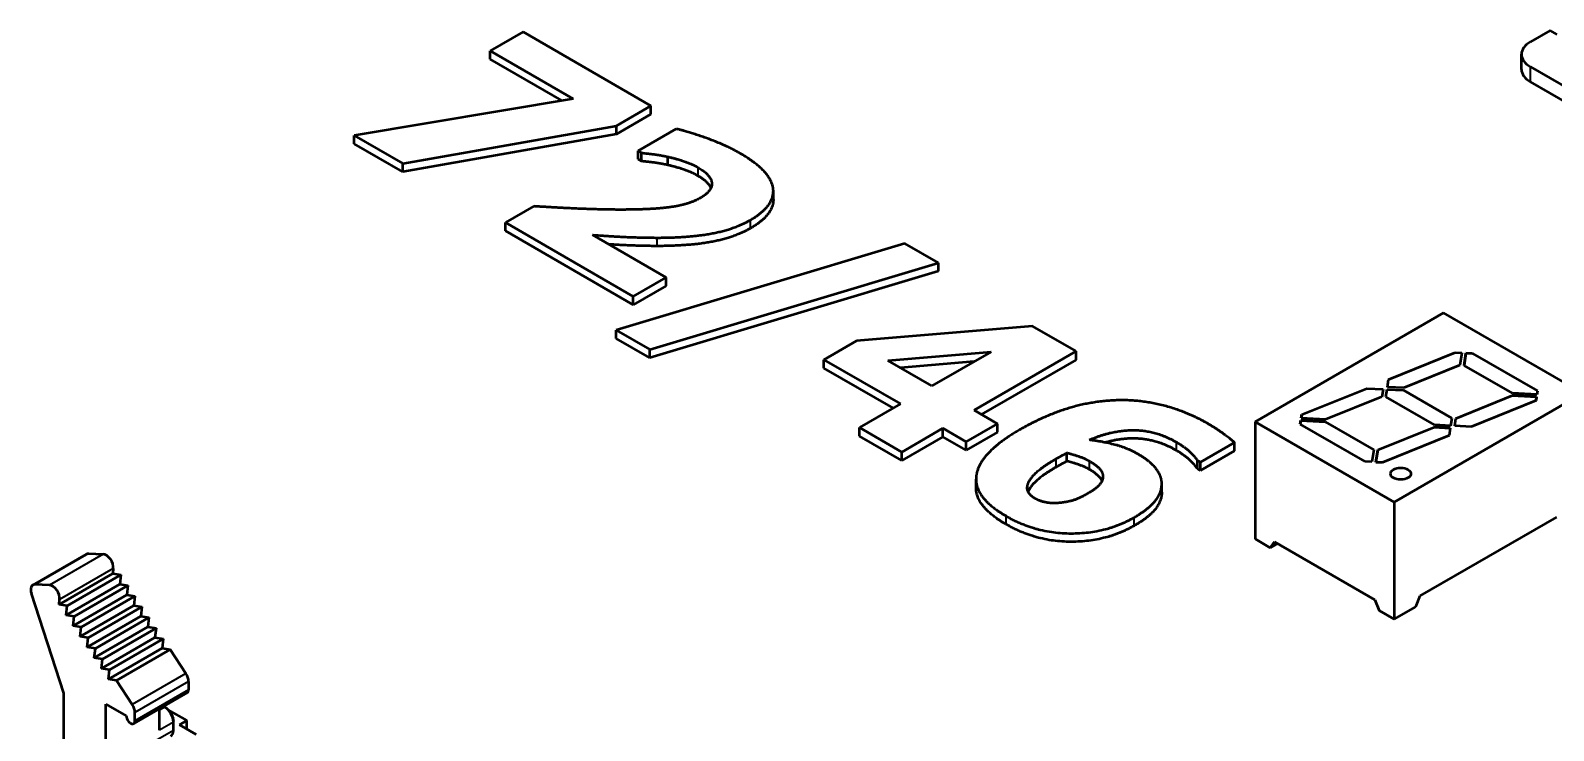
# Model space of a CAD drawing. Header units: millimetres. Extents: x 845 to 2568, y -211 to 570.
# Drawn here: x 1425.7 to 1500, y 408.3 to 442.4 of the extents above; entities that cross this region are included whole.
import ezdxf

# ---------------------------------------------------------------- set-up
doc = ezdxf.new("R2010")
doc.units = ezdxf.units.MM
doc.header["$LTSCALE"] = 2
doc.layers.add('외형선(ISO)', color=7, linetype='Continuous', lineweight=50)
doc.layers.add('좁은 외형선(ISO)', color=7, linetype='Continuous', lineweight=35)

msp = doc.modelspace()

# ---------------------------------------------------------------- linework, layer by layer
at = {"layer": '외형선(ISO)'}
for p, q in [((1449.7114, 442.3695), (1448.1092, 441.4445)), ((1455.955, 438.7647), (1449.7114, 442.3695)), ((1499.8138, 442.4402), (1498.8592, 441.889)), ((1500.1674, 442.2361), (1499.8138, 442.4402)), ((1448.1092, 441.4445), (1452.1524, 439.1101)), ((1448.1092, 441.0362), (1448.1092, 441.4445)), ((1451.6043, 439.0183), (1448.1092, 441.0362)), ((1498.4199, 440.5418), (1498.4199, 441.2767)), ((1498.8592, 440.6643), (1505.5767, 436.7859)), ((1505.5767, 436.0511), (1498.8592, 439.9294)), ((1452.1524, 439.1101), (1441.4805, 437.3236)), ((1454.2703, 437.7921), (1455.955, 438.7647)), ((1455.955, 438.3565), (1455.955, 438.7647)), ((1443.846, 435.9579), (1454.2703, 437.7921)), ((1455.955, 438.3565), (1454.2703, 437.3838)), ((1454.2703, 437.3838), (1454.2703, 437.7921)), ((1457.179, 437.6372), (1455.3293, 436.5693)), ((1441.4805, 437.3236), (1443.846, 435.9579)), ((1441.4805, 436.9154), (1441.4805, 437.3236)), ((1443.846, 435.5497), (1441.4805, 436.9154)), ((1454.2703, 437.3838), (1443.846, 435.5497)), ((1455.3293, 436.5693), (1455.4943, 436.474)), ((1455.3293, 436.1611), (1455.3293, 436.5693)), ((1455.4943, 436.0658), (1455.3293, 436.1611)), ((1455.4943, 436.0658), (1455.4943, 436.474)), ((1456.7733, 435.8752), (1456.7733, 436.2835)), ((1443.846, 435.5497), (1443.846, 435.9579)), ((1461.9248, 434.1969), (1461.9248, 434.6051)), ((1450.234, 433.8657), (1448.8519, 433.0678)), ((1448.8519, 432.6595), (1448.8519, 433.0678)), ((1448.8519, 433.0678), (1455.0886, 429.467)), ((1455.0886, 429.0587), (1448.8519, 432.6595)), ((1456.6908, 430.392), (1453.0945, 432.4683)), ((1468.3322, 432.0554), (1454.2566, 427.8194)), ((1469.9757, 431.1066), (1468.3322, 432.0554)), ((1455.8931, 426.8746), (1469.9757, 431.1066)), ((1469.9757, 430.6983), (1469.9757, 431.1066)), ((1455.0886, 429.467), (1456.6908, 430.392)), ((1469.9757, 430.6983), (1455.8931, 426.4663)), ((1456.6908, 429.9837), (1456.6908, 430.392)), ((1456.6908, 429.9837), (1455.0886, 429.0587)), ((1455.0886, 429.0587), (1455.0886, 429.467)), ((1474.569, 428.0179), (1465.9737, 427.2954)), ((1476.6938, 426.7912), (1474.569, 428.0179)), ((1494.6166, 428.6618), (1485.4242, 423.3546)), ((1501.4048, 424.7426), (1494.6166, 428.6618)), ((1454.2566, 427.8194), (1455.8931, 426.8746)), ((1454.2566, 427.4112), (1454.2566, 427.8194)), ((1455.8931, 426.4663), (1454.2566, 427.4112)), ((1465.9737, 427.2954), (1464.3922, 426.3823)), ((1455.8931, 426.4663), (1455.8931, 426.8746)), ((1467.5071, 426.3466), (1472.5474, 426.7713)), ((1472.5474, 426.7713), (1469.6594, 425.1039)), ((1471.7154, 423.9169), (1476.6938, 426.7912)), ((1476.6938, 426.3829), (1476.6938, 426.7912)), ((1491.9376, 425.4145), (1495.1908, 426.7296)), ((1491.9376, 425.4145), (1495.1908, 426.7296)), ((1495.1908, 426.7296), (1495.5099, 426.7135)), ((1495.1908, 426.7296), (1495.5099, 426.7135)), ((1495.5099, 426.7135), (1495.4196, 426.1173)), ((1495.5099, 426.7135), (1495.4196, 426.1173)), ((1495.7092, 426.7034), (1495.6188, 426.1072)), ((1495.6188, 426.1072), (1495.7092, 426.7034)), ((1496.0283, 426.6873), (1495.7092, 426.7034)), ((1495.7092, 426.7034), (1496.0283, 426.6873)), ((1496.0283, 426.6873), (1499.1985, 424.857)), ((1496.0283, 426.6873), (1499.1985, 424.857)), ((1464.3922, 426.3823), (1468.1328, 424.2226)), ((1464.3922, 425.974), (1464.3922, 426.3823)), ((1467.7793, 424.0185), (1464.3922, 425.974)), ((1469.6594, 425.1039), (1467.5071, 426.3466)), ((1471.7194, 426.2933), (1468.1241, 425.9903)), ((1476.6938, 426.3829), (1472.0689, 423.7128)), ((1495.4196, 426.1173), (1492.6762, 425.0082)), ((1495.4196, 426.1173), (1492.6762, 425.0082)), ((1497.9798, 424.7441), (1495.6188, 426.1072)), ((1497.9798, 424.7441), (1495.6188, 426.1072)), ((1491.8822, 425.0483), (1491.9376, 425.4145)), ((1491.8822, 425.0483), (1491.9376, 425.4145)), ((1492.6762, 425.0082), (1491.8822, 425.0483)), ((1492.6762, 425.0082), (1491.8822, 425.0483)), ((1487.7003, 423.7015), (1490.8715, 424.9835)), ((1487.7003, 423.7015), (1490.8715, 424.9835)), ((1491.61, 424.5772), (1488.8666, 423.4681)), ((1491.61, 424.5772), (1488.8666, 423.4681)), ((1490.8715, 424.9835), (1491.6655, 424.9433)), ((1490.8715, 424.9835), (1491.6655, 424.9433)), ((1491.6655, 424.9433), (1491.61, 424.5772)), ((1491.6655, 424.9433), (1491.61, 424.5772)), ((1491.8092, 424.5671), (1491.8647, 424.9333)), ((1491.8092, 424.5671), (1491.8647, 424.9333)), ((1494.1702, 423.204), (1491.8092, 424.5671)), ((1494.1702, 423.204), (1491.8092, 424.5671)), ((1491.8647, 424.9333), (1492.6587, 424.8932)), ((1491.8647, 424.9333), (1492.6587, 424.8932)), ((1492.2124, 419.4354), (1501.4048, 424.7426)), ((1492.6587, 424.8932), (1495.0197, 423.53)), ((1492.6587, 424.8932), (1495.0197, 423.53)), ((1495.219, 423.52), (1497.9624, 424.6291)), ((1495.219, 423.52), (1497.9624, 424.6291)), ((1499.1286, 424.3957), (1495.9575, 423.1137)), ((1499.1286, 424.3957), (1495.9575, 423.1137)), ((1499.1549, 424.5688), (1497.9624, 424.6291)), ((1497.9624, 424.6291), (1499.1549, 424.5688)), ((1499.1723, 424.6839), (1497.9798, 424.7441)), ((1499.1723, 424.6839), (1497.9798, 424.7441)), ((1499.1286, 424.3957), (1499.1549, 424.5688)), ((1499.1549, 424.5688), (1499.1286, 424.3957)), ((1499.1985, 424.857), (1499.1723, 424.6839)), ((1499.1985, 424.857), (1499.1723, 424.6839)), ((1468.1328, 424.2226), (1466.1318, 423.0673)), ((1472.8637, 423.2539), (1471.7154, 423.9169)), ((1487.7003, 423.7015), (1487.6741, 423.5284)), ((1487.6741, 423.5284), (1487.7003, 423.7015)), ((1488.8666, 423.4681), (1487.6741, 423.5284)), ((1488.8666, 423.4681), (1487.6741, 423.5284)), ((1495.0197, 423.53), (1494.9642, 423.1639)), ((1495.0197, 423.53), (1494.9642, 423.1639)), ((1495.1635, 423.1538), (1495.219, 423.52)), ((1495.1635, 423.1538), (1495.219, 423.52)), ((1466.1318, 423.0673), (1468.1878, 421.8803)), ((1466.1318, 422.6591), (1466.1318, 423.0673)), ((1468.1878, 421.8803), (1470.1888, 423.0356)), ((1470.1888, 422.6273), (1470.1888, 423.0356)), ((1470.1888, 423.0356), (1471.3372, 422.3726)), ((1471.3372, 422.3726), (1472.8637, 423.2539)), ((1472.8637, 422.8457), (1471.3372, 421.9643)), ((1472.8637, 422.8457), (1472.8637, 423.2539)), ((1485.4242, 423.3546), (1485.4242, 417.6391)), ((1485.4242, 423.3546), (1492.2124, 419.4354)), ((1487.6566, 423.4133), (1487.6304, 423.2402)), ((1487.6304, 423.2402), (1487.6566, 423.4133)), ((1490.8007, 421.4099), (1487.6304, 423.2402)), ((1490.8007, 421.4099), (1487.6304, 423.2402)), ((1488.8491, 423.3531), (1487.6566, 423.4133)), ((1487.6566, 423.4133), (1488.8491, 423.3531)), ((1488.8491, 423.3531), (1491.2101, 421.99)), ((1488.8491, 423.3531), (1491.2101, 421.99)), ((1491.4094, 421.9799), (1494.1528, 423.089)), ((1491.4094, 421.9799), (1494.1528, 423.089)), ((1494.1528, 423.089), (1494.9468, 423.0489)), ((1494.1528, 423.089), (1494.9468, 423.0489)), ((1494.1702, 423.204), (1494.9642, 423.1639)), ((1494.9642, 423.1639), (1494.1702, 423.204)), ((1494.9468, 423.0489), (1494.8913, 422.6827)), ((1494.9468, 423.0489), (1494.8913, 422.6827)), ((1495.9575, 423.1137), (1495.1635, 423.1538)), ((1495.9575, 423.1137), (1495.1635, 423.1538)), ((1468.1878, 421.4721), (1466.1318, 422.6591)), ((1470.1888, 422.6273), (1468.1878, 421.4721)), ((1471.3372, 421.9643), (1470.1888, 422.6273)), ((1471.3372, 421.9643), (1471.3372, 422.3726)), ((1482.7586, 421.3841), (1484.4226, 422.3448)), ((1484.4226, 421.9365), (1484.4226, 422.3448)), ((1494.8913, 422.6827), (1491.6381, 421.3676)), ((1494.8913, 422.6827), (1491.6381, 421.3676)), ((1468.1878, 421.4721), (1468.1878, 421.8803)), ((1476.2468, 421.4324), (1476.2468, 421.8406)), ((1482.6073, 421.4714), (1482.7586, 421.3841)), ((1482.6073, 421.0631), (1482.6073, 421.4714)), ((1484.4226, 421.9365), (1482.7586, 420.9758)), ((1482.7586, 420.9758), (1482.7586, 421.3841)), ((1491.1198, 421.3938), (1490.8007, 421.4099)), ((1491.1198, 421.3938), (1490.8007, 421.4099)), ((1491.2101, 421.99), (1491.1198, 421.3938)), ((1491.2101, 421.99), (1491.1198, 421.3938)), ((1491.4094, 421.9799), (1491.319, 421.3837)), ((1491.319, 421.3837), (1491.4094, 421.9799)), ((1491.319, 421.3837), (1491.6381, 421.3676)), ((1491.6381, 421.3676), (1491.319, 421.3837)), ((1471.8111, 420.1396), (1471.8111, 420.5478)), ((1482.7586, 420.9758), (1482.6073, 421.0631)), ((1474.3215, 420.0272), (1474.3215, 420.2208)), ((1480.8744, 419.9185), (1480.8744, 420.3268)), ((1492.2124, 419.4354), (1492.2124, 413.7199)), ((1493.4772, 414.8584), (1500.14, 418.7052)), ((1485.4242, 417.6391), (1486.1666, 417.2104)), ((1428.4147, 416.9028), (1425.7984, 415.3923)), ((1428.5153, 416.9261), (1429.2236, 416.8985)), ((1486.1666, 417.2104), (1486.3708, 417.5008)), ((1486.5202, 417.4146), (1486.1666, 417.2104)), ((1486.3708, 417.5008), (1491.2658, 414.6747)), ((1429.724, 416.1902), (1429.6973, 415.9524)), ((1426.6073, 415.388), (1425.899, 415.4156)), ((1427.081, 414.4418), (1429.6973, 415.9524)), ((1427.4246, 413.9225), (1430.0409, 415.4331)), ((1430.0914, 415.8816), (1427.4751, 414.3711)), ((1430.4351, 415.3624), (1427.8188, 413.8519)), ((1429.6973, 415.9524), (1430.0914, 415.8816)), ((1430.0914, 415.8816), (1430.0409, 415.4331)), ((1430.0409, 415.4331), (1430.4351, 415.3624)), ((1430.4351, 415.3624), (1430.3846, 414.9138)), ((1427.3178, 410.1171), (1425.728, 414.9717)), ((1427.081, 414.4418), (1427.1077, 414.6797)), ((1427.7683, 413.4032), (1430.3846, 414.9138)), ((1430.7787, 414.8431), (1428.1624, 413.3326)), ((1430.3846, 414.9138), (1430.7787, 414.8431)), ((1430.7787, 414.8431), (1430.7282, 414.3944)), ((1491.2658, 414.6747), (1491.4699, 414.1486)), ((1493.2731, 414.3323), (1493.4772, 414.8584)), ((1427.4751, 414.3711), (1427.081, 414.4418)), ((1427.4246, 413.9225), (1427.4751, 414.3711)), ((1427.8188, 413.8519), (1427.4246, 413.9225)), ((1427.7683, 413.4032), (1427.8188, 413.8519)), ((1428.1119, 412.8839), (1430.7282, 414.3944)), ((1428.4555, 412.3646), (1431.0718, 413.8751)), ((1431.1223, 414.3239), (1428.506, 412.8134)), ((1430.7282, 414.3944), (1431.1223, 414.3239)), ((1431.1223, 414.3239), (1431.0718, 413.8751)), ((1431.0718, 413.8751), (1431.466, 413.8046)), ((1491.4699, 414.1486), (1492.2124, 413.7199)), ((1492.2124, 413.7199), (1493.2731, 414.3323)), ((1428.1624, 413.3326), (1427.7683, 413.4032)), ((1428.1119, 412.8839), (1428.1624, 413.3326)), ((1428.7992, 411.8453), (1431.4155, 413.3559)), ((1431.466, 413.8046), (1428.8497, 412.2941)), ((1431.8096, 413.2852), (1429.1933, 411.7747)), ((1431.466, 413.8046), (1431.4155, 413.3559)), ((1431.4155, 413.3559), (1431.8096, 413.2852)), ((1431.8096, 413.2852), (1431.759, 412.8366)), ((1428.506, 412.8134), (1428.1119, 412.8839)), ((1428.4555, 412.3646), (1428.506, 412.8134)), ((1428.8497, 412.2941), (1428.4555, 412.3646)), ((1429.1428, 411.3261), (1431.759, 412.8366)), ((1432.1532, 412.7661), (1429.5369, 411.2555)), ((1431.759, 412.8366), (1432.1532, 412.7661)), ((1432.1532, 412.7661), (1432.1027, 412.3173)), ((1428.7992, 411.8453), (1428.8497, 412.2941)), ((1429.1933, 411.7747), (1428.7992, 411.8453)), ((1429.1428, 411.3261), (1429.1933, 411.7747)), ((1429.4864, 410.8068), (1432.1027, 412.3173)), ((1432.4968, 412.2467), (1429.8805, 410.7362)), ((1432.1027, 412.3173), (1432.4968, 412.2467)), ((1432.4968, 412.2467), (1433.2677, 411.0818)), ((1429.5369, 411.2555), (1429.1428, 411.3261)), ((1429.4864, 410.8068), (1429.5369, 411.2555)), ((1429.8805, 410.7362), (1429.4864, 410.8068)), ((1430.6514, 409.5713), (1429.8805, 410.7362)), ((1433.3368, 410.143), (1430.7205, 408.6325)), ((1433.3989, 410.6886), (1433.3989, 410.2804)), ((1427.3178, 407.744), (1427.3178, 410.1171)), ((1429.3684, 406.8051), (1429.3684, 409.5863)), ((1429.3684, 409.5863), (1430.3583, 409.0148)), ((1432.1742, 409.4718), (1432.2322, 409.4383)), ((1430.7826, 408.7698), (1430.7826, 409.1781)), ((1431.9847, 408.3156), (1431.9847, 409.3624)), ((1432.3911, 409.3109), (1433.3104, 408.7801)), ((1432.674, 408.7393), (1432.6559, 408.7288)), ((1432.6564, 408.2952), (1432.6564, 408.7035)), ((1433.3104, 408.7801), (1432.9569, 408.576)), ((1433.3104, 408.3719), (1433.3104, 408.7801)), ((1433.77, 408.1065), (1432.9569, 408.576))]:
    msp.add_line(p, q, dxfattribs=at)
for centre, major_axis, start_param, end_param in [((1499.9199, 441.2767), (-1.5, 0), 5.4977871, 7.0685835), ((1499.9199, 440.5418), (-1.5, 0), 0, 0.7853982), ((1428.6647, 416.4698), (-0.25, 0.433), 5.9343131, 6.2831853), ((1429.3731, 416.4422), (-0.25, 0.433), 3.8056931, 5.9340809), ((1426.0485, 414.9592), (-0.25, 0.433), 5.9340809, 7.5049121), ((1426.7568, 414.9317), (-0.25, 0.433), 3.8056931, 5.9340809), ((1433.0453, 410.8927), (0.25, -0.433), 0.7853982, 1.6761511), ((1433.1868, 410.4028), (0.15, -0.2598), 0, 0.7853982), ((1430.4291, 409.3822), (0.25, -0.433), 0.7853982, 1.6761511), ((1432.2322, 408.9484), (0.3, -0.5196), 0.7853982, 2.3561945), ((1430.5705, 408.8923), (0.15, -0.2598), 3.9269908, 7.0685835), ((1432.3205, 408.9434), (-0.25, 0.433), 3.9269908, 5.1923016), ((1432.2322, 408.5402), (0.3, -0.5196), 0, 0.7853982)]:
    msp.add_ellipse(centre, major_axis=major_axis, ratio=0.5773503, start_param=start_param, end_param=end_param, dxfattribs=at)
msp.add_ellipse((1492.5288, 420.8204), major_axis=(-0.5, 0), ratio=0.5773503, dxfattribs=at)
msp.add_ellipse((1492.5288, 420.8204), major_axis=(-0.5, 0), ratio=0.5773503, dxfattribs=at)
for points in [[(1460.3008, 436.4462), (1459.5925, 436.8551), (1457.7085, 437.53), (1457.179, 437.6372)], [(1455.4943, 436.474), (1455.6662, 436.4542), (1456.3538, 436.3748), (1456.7733, 436.2835)], [(1456.7733, 436.2835), (1457.1927, 436.1842), (1457.9285, 435.942), (1458.2517, 435.7555)], [(1460.8028, 433.1948), (1462.0199, 433.8975), (1461.8136, 435.5728), (1460.3008, 436.4462)], [(1456.7733, 435.8752), (1456.3538, 435.9665), (1455.6662, 436.0459), (1455.4943, 436.0658)], [(1458.2517, 435.3472), (1457.9285, 435.5338), (1457.1927, 435.776), (1456.7733, 435.8752)], [(1458.2517, 435.7555), (1458.8843, 435.3902), (1458.9599, 434.6161), (1458.3686, 434.2746)], [(1458.8801, 434.7562), (1458.7517, 435.0585), (1458.2517, 435.3472)], [(1458.3686, 434.2746), (1457.846, 433.9729), (1456.2919, 433.7188), (1455.013, 433.703)], [(1461.9248, 434.1969), (1461.9248, 433.4344), (1460.8028, 432.7866)], [(1455.013, 433.703), (1454.0365, 433.6871), (1451.6574, 433.7744), (1450.234, 433.8657)], [(1456.2576, 432.3333), (1457.901, 432.3373), (1460.0533, 432.7621), (1460.8028, 433.1948)], [(1453.0945, 432.4683), (1453.4727, 432.4405), (1455.233, 432.3373), (1456.2576, 432.3333)], [(1460.8028, 432.7866), (1460.0533, 432.3538), (1457.901, 431.929), (1456.2576, 431.9251)], [(1478.4678, 424.3933), (1477.2576, 424.3219), (1475.0435, 423.5993), (1473.9295, 422.9562)], [(1483.1574, 423.242), (1482.0091, 423.905), (1479.6162, 424.4608), (1478.4678, 424.3933)], [(1473.9295, 422.9562), (1472.8499, 422.3329), (1471.8185, 421.1419), (1471.8116, 420.5821)], [(1477.347, 422.4679), (1478.4541, 422.9562), (1480.5926, 422.9363), (1481.5896, 422.3607)], [(1484.4226, 422.3448), (1484.3058, 422.452), (1483.5769, 422.9998), (1483.1574, 423.242)], [(1479.7537, 421.7533), (1479.2105, 422.0669), (1478.0346, 422.3805), (1477.347, 422.4679)], [(1481.5896, 422.3607), (1482.0297, 422.1066), (1482.5317, 421.6024), (1482.6073, 421.4714)], [(1474.3215, 420.2208), (1474.349, 420.467), (1474.9816, 421.126), (1475.7173, 421.5508)], [(1475.7173, 421.5508), (1475.9167, 421.6659), (1476.1918, 421.8088), (1476.2468, 421.8406)], [(1476.2468, 421.4324), (1476.1918, 421.4006), (1475.9167, 421.2577), (1475.7173, 421.1425)], [(1476.2468, 421.8406), (1476.5356, 421.7691), (1477.1201, 421.5667), (1477.347, 421.4357)], [(1477.347, 421.0274), (1477.1201, 421.1584), (1476.5356, 421.3609), (1476.2468, 421.4324)], [(1477.347, 421.4357), (1477.6152, 421.2808), (1477.9727, 420.9394), (1478.0002, 420.733)], [(1480.847, 420.5662), (1480.7714, 420.8799), (1480.2144, 421.4873), (1479.7537, 421.7533)], [(1482.6073, 421.0631), (1482.5317, 421.1942), (1482.0297, 421.6983), (1481.5896, 421.9524)], [(1471.8116, 420.5821), (1471.7979, 420.1057), (1472.5336, 419.1886), (1473.2763, 418.7599)], [(1478.0002, 420.733), (1478.0277, 420.5345), (1477.6977, 420.1057), (1477.2851, 419.8675)], [(1479.5268, 418.6924), (1480.3794, 419.1847), (1480.9501, 420.1176), (1480.847, 420.5662)], [(1474.7134, 419.5976), (1474.5071, 419.7167), (1474.2802, 420.0303), (1474.3215, 420.2208)], [(1477.2851, 419.8675), (1476.7969, 419.5856), (1476.1368, 419.411), (1475.7655, 419.3871)], [(1475.7655, 419.3871), (1475.456, 419.3673), (1474.8853, 419.4983), (1474.7134, 419.5976)], [(1473.2763, 418.7599), (1474.7615, 417.9024), (1478.1859, 417.9182), (1479.5268, 418.6924)], [(1479.5268, 418.2841), (1478.1859, 417.51), (1474.7615, 417.4941), (1473.2763, 418.3516)]]:
    msp.add_open_spline(points, degree=2, dxfattribs=at)
for points, knots in [([(1456.2576, 431.9251), (1455.233, 431.929), (1454.1017, 431.9954), (1453.8915, 432.0082)], [0, 0, 0, 1, 1.2853063, 1.2853063, 1.2853063]), ([(1481.5896, 421.9524), (1480.5926, 422.5281), (1478.8298, 422.5444), (1478.1204, 422.3413)], [0, 0, 0, 1, 1.6485852, 1.6485852, 1.6485852]), ([(1475.7173, 421.1425), (1474.9816, 420.7178), (1474.4277, 420.1408), (1474.3531, 419.9404)], [0, 0, 0, 1, 1.7509921, 1.7509921, 1.7509921]), ([(1477.958, 420.4754), (1477.9053, 420.5956), (1477.6152, 420.8726), (1477.347, 421.0274)], [0.3772582, 0.3772582, 0.3772582, 1, 2, 2, 2]), ([(1473.2763, 418.3516), (1472.5336, 418.7804), (1471.8111, 419.6809), (1471.8111, 420.1396)], [0, 0, 0, 1, 1.963964, 1.963964, 1.963964]), ([(1480.8744, 419.9185), (1480.8744, 419.5855), (1480.3794, 418.7764), (1479.5268, 418.2841)], [0.2654867, 0.2654867, 0.2654867, 1, 2, 2, 2])]:
    msp.add_open_spline(points, degree=2, knots=knots, dxfattribs=at)
at = {"layer": '좁은 외형선(ISO)'}
for p, q in [((1498.8592, 439.9294), (1498.8592, 440.6643)), ((1458.2517, 435.3472), (1458.2517, 435.7555)), ((1460.8028, 432.7866), (1460.8028, 433.1948)), ((1456.2576, 431.9251), (1456.2576, 432.3333)), ((1481.5896, 421.9524), (1481.5896, 422.3607)), ((1475.7173, 421.1425), (1475.7173, 421.5508)), ((1477.347, 421.0274), (1477.347, 421.4357)), ((1478.0002, 420.6183), (1478.0002, 420.733)), ((1473.2763, 418.3516), (1473.2763, 418.7599)), ((1479.5268, 418.2841), (1479.5268, 418.6924)), ((1428.5153, 416.9261), (1425.8991, 415.4156)), ((1429.2237, 416.8985), (1426.6074, 415.3879)), ((1429.724, 416.1902), (1427.1077, 414.6797)), ((1433.2677, 411.0818), (1430.6514, 409.5713)), ((1433.3989, 410.6886), (1430.7826, 409.1781)), ((1433.3989, 410.2804), (1430.7826, 408.7698)), ((1432.2322, 409.4383), (1431.9847, 409.2954)), ((1432.6564, 408.7035), (1431.9847, 408.3156)), ((1432.6564, 408.2952), (1431.6665, 407.7237))]:
    msp.add_line(p, q, dxfattribs=at)

doc.saveas('drawing.dxf')
